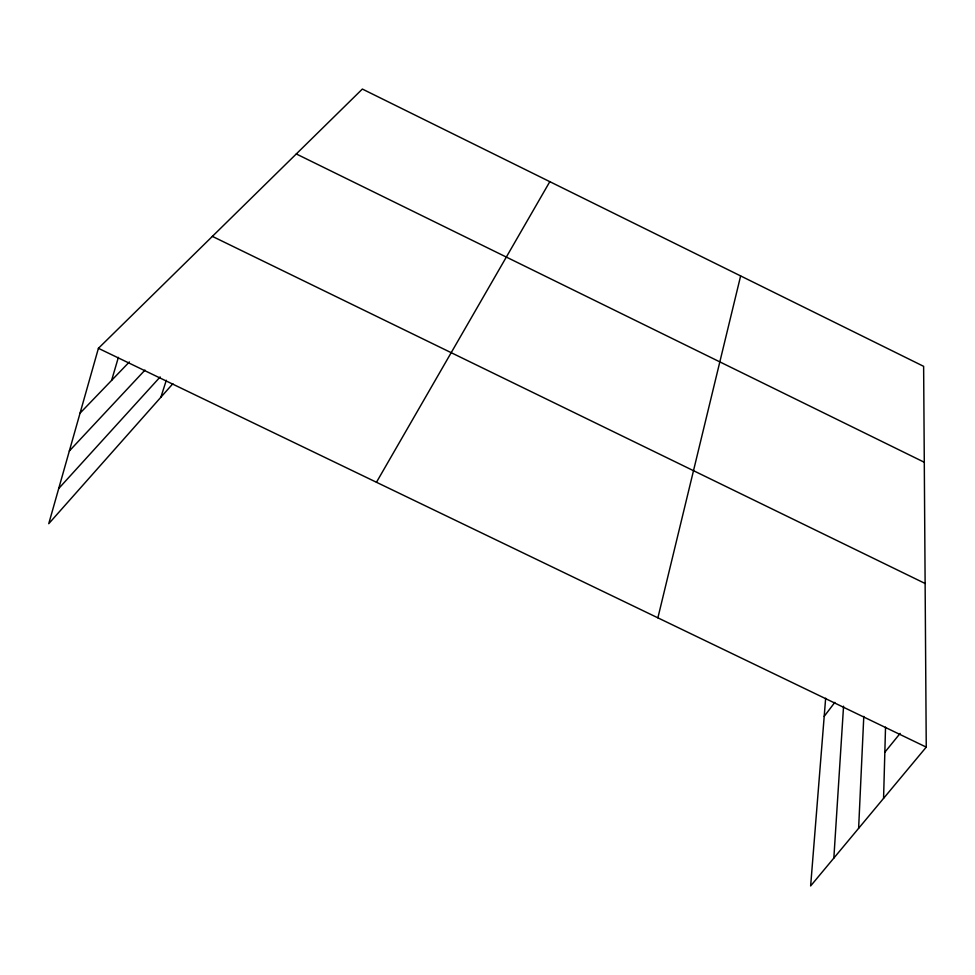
<?xml version="1.0" encoding="UTF-8"?>
<svg xmlns="http://www.w3.org/2000/svg" width="975" height="975" viewBox="0 0 975 975"><rect width="100%" height="100%" fill="white"/><g stroke="black" fill="none" stroke-linecap="round" stroke-linejoin="round"><path stroke-width="1.46" d="M883.569 798.367L885.532 727.131M858.622 828.323L863.789 716.393M833.844 858.085L843.558 706.18M825.654 698.185L810.639 885.946L926.25 747.118L923.63 366.332L362.359 89.054L98.414 348.319L48.75 523.697L172.868 383.711M657.881 617.845L740.634 275.937M111.613 380.384L118.377 357.362M160.875 397.227L166.311 380.262M376.46 482.272L549.815 181.667M824.192 716.381L834.856 702.341M884.837 752.249L900.132 733.395M58.695 488.56L160.168 376.935M69.335 450.998L144.97 370.098M80.06 413.144L129.382 361.932M98.414 348.319L926.25 747.118M212.379 236.377L925.129 583.489M296.29 153.952L924.288 462.26"/></g></svg>
